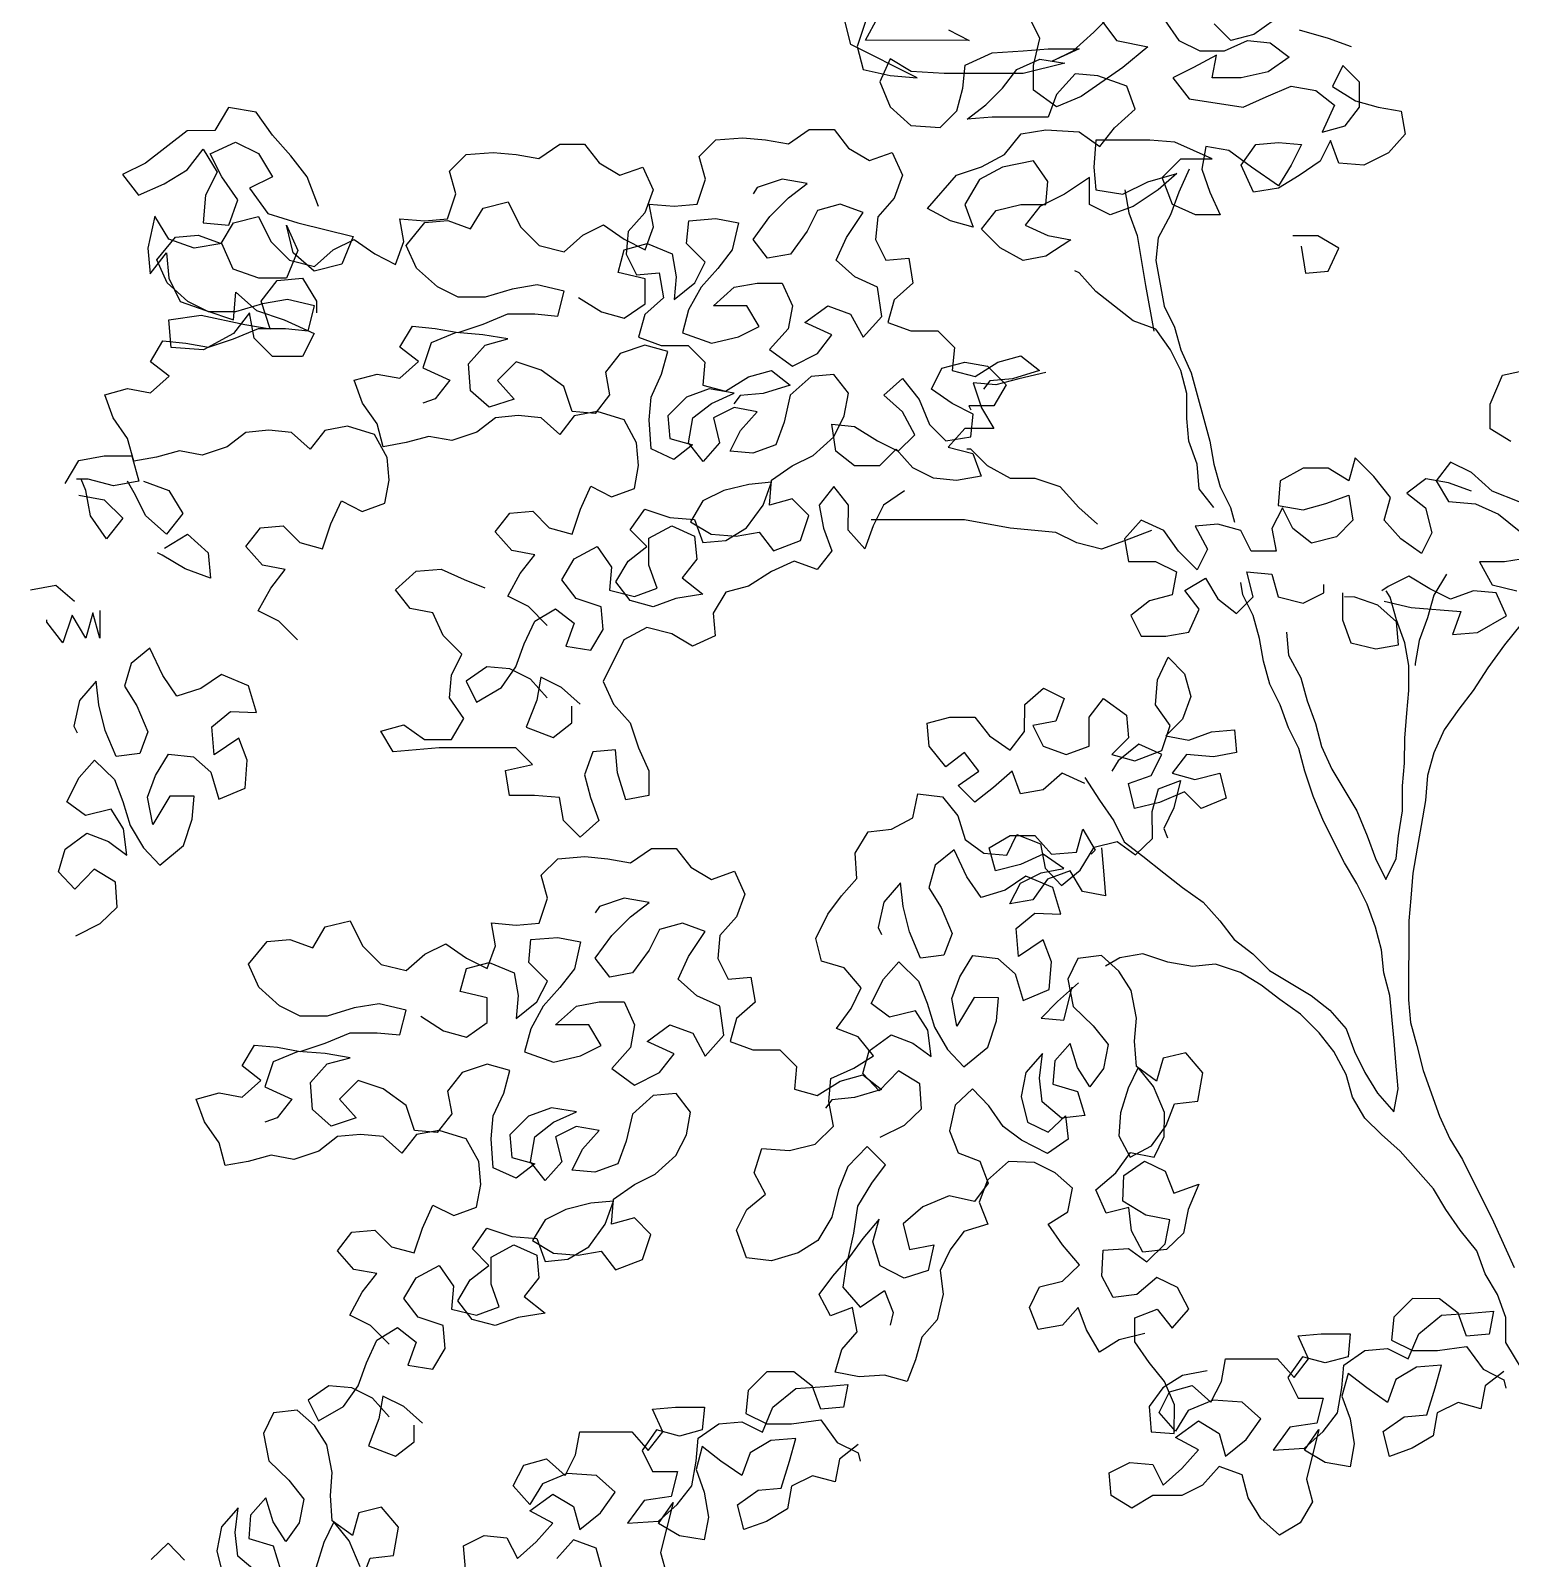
# Model space of a CAD drawing. Header units: millimetres. Extents: x 2002 to 2114, y 811 to 859.
# Drawn here: x 2033.449 to 2034.049, y 819.001 to 819.62 of the extents above; entities that cross this region are included whole.
import ezdxf

# ---------------------------------------------------------------- set-up
doc = ezdxf.new("R2010")
doc.units = ezdxf.units.MM
doc.header["$LTSCALE"] = 0.04
doc.layers.add('0_Architettonico', color=8, linetype='Continuous')

msp = doc.modelspace()

# ---------------------------------------------------------------- linework, layer by layer
at = {"layer": '0_Architettonico'}
for points in [[(2033.78774, 819.62396), (2033.78437, 819.61386), (2033.78688, 819.60459), (2033.79783, 819.60206), (2033.80877, 819.60121), (2033.78184, 819.6147), (2033.77933, 819.62481)], [(2033.82142, 819.62056), (2033.82983, 819.61634), (2033.78774, 819.61638), (2033.7928, 819.62564)], [(2033.90898, 819.62469), (2033.91487, 819.61626), (2033.92328, 819.61205), (2033.93339, 819.61204), (2033.94265, 819.61624), (2033.95191, 819.61539), (2033.95948, 819.60949), (2033.95106, 819.6036), (2033.94011, 819.60109), (2033.92833, 819.6011), (2033.93002, 819.61036), (2033.92075, 819.60531), (2033.91233, 819.60111), (2033.91906, 819.59269), (2033.94094, 819.5893), (2033.95021, 819.5935), (2033.96032, 819.5977), (2033.97042, 819.59601), (2033.97799, 819.59011), (2033.97293, 819.57917), (2033.98219, 819.58168), (2033.98809, 819.58925), (2033.9881, 819.59936), (2033.98137, 819.6061), (2033.97715, 819.59768), (2033.98641, 819.59178), (2033.99567, 819.58925), (2034.00493, 819.58756), (2034.0066, 819.57829), (2033.99986, 819.57072), (2033.98975, 819.56568), (2033.97965, 819.56653), (2033.97629, 819.57579), (2033.97207, 819.56738), (2033.96365, 819.56149), (2033.95523, 819.55645), (2033.94512, 819.55478), (2033.94008, 819.56572), (2033.94598, 819.57414), (2033.95524, 819.57497), (2033.9645, 819.57412), (2033.96029, 819.56571), (2033.95523, 819.55729), (2033.94429, 819.56488), (2033.93503, 819.57162), (2033.92577, 819.57332), (2033.92408, 819.56406), (2033.92744, 819.55479), (2033.93164, 819.54553), (2033.92154, 819.54554), (2033.91228, 819.54975), (2033.90808, 819.5607), (2033.91567, 819.56827), (2033.92829, 819.56826), (2033.91315, 819.57501), (2033.90304, 819.57586), (2033.88115, 819.57588), (2033.8803, 819.56494), (2033.88114, 819.55568), (2033.89208, 819.55398), (2033.90219, 819.55902), (2033.91398, 819.56238), (2033.90639, 819.55565), (2033.89628, 819.54893), (2033.88702, 819.54557), (2033.8786, 819.54978), (2033.87861, 819.56073), (2033.86851, 819.554), (2033.8584, 819.54896), (2033.8525, 819.54139), (2033.86175, 819.53717), (2033.87101, 819.53548), (2033.8609, 819.52875), (2033.85164, 819.52708), (2033.84239, 819.53214), (2033.83481, 819.53972), (2033.84072, 819.54729), (2033.85082, 819.54981), (2033.86092, 819.5498), (2033.86177, 819.55906), (2033.85589, 819.56749), (2033.84326, 819.56497), (2033.83399, 819.55993), (2033.82809, 819.54983), (2033.83145, 819.54057), (2033.82219, 819.5431), (2033.81293, 819.54816), (2033.82473, 819.56162), (2033.83484, 819.56498), (2033.8441, 819.57002), (2033.85085, 819.57844), (2033.86095, 819.58011), (2033.87442, 819.57926), (2033.88284, 819.57335), (2033.88874, 819.58093), (2033.89716, 819.5885), (2033.8938, 819.59776), (2033.88202, 819.60198), (2033.87276, 819.60283), (2033.86517, 819.59442), (2033.8618, 819.58516), (2033.83907, 819.58518), (2033.82896, 819.58435), (2033.83655, 819.59024), (2033.84329, 819.59696), (2033.84919, 819.60454), (2033.85845, 819.60874), (2033.86855, 819.60704), (2033.85171, 819.60285), (2033.81972, 819.60288), (2033.80625, 819.60373), (2033.79783, 819.60879), (2033.79362, 819.59954), (2033.79782, 819.58943), (2033.80623, 819.58184), (2033.81801, 819.58099), (2033.82476, 819.58772), (2033.82729, 819.59698), (2033.82814, 819.60624), (2033.83909, 819.61128), (2033.85172, 819.61211), (2033.86182, 819.61294), (2033.87445, 819.61293), (2033.8635, 819.60789), (2033.87193, 819.61209), (2033.88035, 819.61966), (2033.88709, 819.62639)], [(2033.88204, 819.6264), (2033.88961, 819.61629), (2033.90224, 819.61375), (2033.89213, 819.60534), (2033.87528, 819.59357), (2033.86517, 819.58937), (2033.85591, 819.59611), (2033.85592, 819.60621), (2033.85846, 819.61716), (2033.85426, 819.62558)], [(2033.9536, 819.62465), (2033.94518, 819.61876), (2033.93592, 819.61624), (2033.92919, 819.62299)], [(2033.98475, 819.61367), (2033.97549, 819.61705), (2033.9637, 819.62043)], [(2033.56608, 819.54889), (2033.56139, 819.56105), (2033.55484, 819.56946), (2033.54735, 819.57788), (2033.54079, 819.58722), (2033.52956, 819.58908), (2033.52396, 819.57973), (2033.51273, 819.57971), (2033.49591, 819.5666), (2033.48656, 819.56192), (2033.49311, 819.5535), (2033.5034, 819.55819), (2033.51275, 819.56381), (2033.51929, 819.57224), (2033.52491, 819.56289), (2033.52024, 819.55353), (2033.51931, 819.5423), (2033.52961, 819.54138), (2033.53334, 819.55167), (2033.52678, 819.56102), (2033.5221, 819.57037), (2033.53238, 819.57506), (2033.54174, 819.57039), (2033.54736, 819.56104), (2033.53801, 819.55635), (2033.5455, 819.54607), (2033.55767, 819.54234), (2033.58013, 819.53674), (2033.57546, 819.52551), (2033.56424, 819.5227), (2033.55581, 819.53017), (2033.55299, 819.5414), (2033.55768, 819.53111), (2033.55301, 819.51988), (2033.54179, 819.51987), (2033.53149, 819.5236), (2033.52681, 819.53389), (2033.51558, 819.53201), (2033.50529, 819.53574), (2033.49967, 819.54509), (2033.49687, 819.53199), (2033.49782, 819.5217), (2033.50436, 819.53013), (2033.5053, 819.51984), (2033.50999, 819.51049), (2033.52028, 819.50675), (2033.53151, 819.50302), (2033.53244, 819.51425), (2033.54086, 819.50677), (2033.55209, 819.50304), (2033.56426, 819.49744), (2033.55959, 819.48808), (2033.54743, 819.48807), (2033.53994, 819.49555), (2033.53806, 819.50584), (2033.53152, 819.49741), (2033.51936, 819.49085), (2033.50626, 819.49177), (2033.50532, 819.503), (2033.51841, 819.50488), (2033.53619, 819.50116), (2033.54648, 819.49929), (2033.54273, 819.51052), (2033.54927, 819.51894), (2033.55956, 819.51989), (2033.56518, 819.51054), (2033.56519, 819.50586)], [(2033.65871, 819.37907), (2033.65113, 819.38666), (2033.64272, 819.39088), (2033.64778, 819.40013), (2033.65368, 819.4077), (2033.64442, 819.4094), (2033.63769, 819.41698), (2033.64359, 819.42455), (2033.65285, 819.42539), (2033.65958, 819.41864), (2033.66884, 819.41611), (2033.67222, 819.42621), (2033.67644, 819.43547), (2033.68485, 819.43125), (2033.69412, 819.43461), (2033.69581, 819.44387), (2033.69498, 819.45313), (2033.68993, 819.4624), (2033.67899, 819.46577), (2033.66973, 819.4641), (2033.66383, 819.45653), (2033.65626, 819.46327), (2033.647, 819.46412), (2033.63773, 819.46329), (2033.63015, 819.4574), (2033.62005, 819.45404), (2033.61079, 819.45573), (2033.60152, 819.45322), (2033.59226, 819.45154), (2033.58974, 819.4608), (2033.58386, 819.46923), (2033.5805, 819.47849), (2033.58976, 819.48101), (2033.59902, 819.47932), (2033.6066, 819.48605), (2033.59903, 819.49195), (2033.60409, 819.50036), (2033.61335, 819.49951), (2033.62261, 819.49782), (2033.63272, 819.50118), (2033.64282, 819.50538), (2033.65377, 819.50537), (2033.66303, 819.50452), (2033.66556, 819.51462), (2033.65462, 819.51715), (2033.64452, 819.51548), (2033.63357, 819.51212), (2033.62262, 819.51213), (2033.61421, 819.51635), (2033.6058, 819.52393), (2033.6016, 819.5332), (2033.60918, 819.54245), (2033.61844, 819.54329), (2033.6277, 819.53991), (2033.63276, 819.54833), (2033.64287, 819.55084), (2033.64791, 819.54073), (2033.65548, 819.53315), (2033.66558, 819.53062), (2033.67316, 819.53734), (2033.68159, 819.54155), (2033.69, 819.53564), (2033.69842, 819.53143), (2033.70179, 819.54069), (2033.70012, 819.54995), (2033.71022, 819.5491), (2033.71948, 819.54993), (2033.72286, 819.56003), (2033.72034, 819.56929), (2033.72708, 819.57602), (2033.73803, 819.57685), (2033.74729, 819.576), (2033.75655, 819.57431), (2033.76497, 819.5802), (2033.77508, 819.58019), (2033.78096, 819.57261), (2033.78938, 819.56755), (2033.79864, 819.57091), (2033.80284, 819.56164), (2033.79947, 819.55238), (2033.79272, 819.54481), (2033.79187, 819.53555), (2033.79607, 819.52713), (2033.80534, 819.52796), (2033.80701, 819.51786), (2033.79943, 819.51113), (2033.79689, 819.50187), (2033.80615, 819.49849), (2033.8171, 819.49848), (2033.82383, 819.49174), (2033.82298, 819.48248), (2033.83223, 819.47995), (2033.8415, 819.48583), (2033.85076, 819.48835), (2033.85834, 819.48245), (2033.84739, 819.47909), (2033.83813, 819.47826), (2033.8356, 819.47489)], [(2033.55756, 819.37313), (2033.54999, 819.38072), (2033.54157, 819.38494), (2033.54663, 819.39419), (2033.55253, 819.40176), (2033.54327, 819.40346), (2033.53654, 819.41104), (2033.54244, 819.41861), (2033.55171, 819.41945), (2033.55844, 819.4127), (2033.56769, 819.41017), (2033.57107, 819.42027), (2033.57529, 819.42953), (2033.58371, 819.42531), (2033.59297, 819.42867), (2033.59466, 819.43793), (2033.59383, 819.44719), (2033.58879, 819.45646), (2033.57784, 819.45983), (2033.56858, 819.45816), (2033.56268, 819.45059), (2033.55511, 819.45733), (2033.54585, 819.45818), (2033.53659, 819.45735), (2033.529, 819.45146), (2033.5189, 819.4481), (2033.50964, 819.44979), (2033.50037, 819.44728), (2033.49111, 819.4456), (2033.48859, 819.45486), (2033.48271, 819.46329), (2033.47935, 819.47255), (2033.48861, 819.47507), (2033.49787, 819.47338), (2033.50546, 819.48011), (2033.49788, 819.48601), (2033.50294, 819.49442), (2033.5122, 819.49357), (2033.52146, 819.49188), (2033.53157, 819.49524), (2033.54168, 819.49944), (2033.55262, 819.49943), (2033.56188, 819.49858), (2033.56442, 819.50868), (2033.55347, 819.51121), (2033.54337, 819.50954), (2033.53242, 819.50618), (2033.52148, 819.50619), (2033.51306, 819.51041), (2033.50465, 819.51799), (2033.50045, 819.52726), (2033.50803, 819.53651), (2033.5173, 819.53735), (2033.52655, 819.53397), (2033.53161, 819.54239), (2033.54172, 819.5449), (2033.54676, 819.53479), (2033.55433, 819.52721), (2033.56443, 819.52467), (2033.57202, 819.5314), (2033.58044, 819.5356), (2033.58885, 819.5297), (2033.59727, 819.52549), (2033.60064, 819.53474), (2033.59897, 819.54401), (2033.60907, 819.54316), (2033.61833, 819.54399), (2033.62171, 819.55409), (2033.61919, 819.56335), (2033.62593, 819.57008), (2033.63688, 819.57091), (2033.64614, 819.57006), (2033.6554, 819.56837), (2033.66382, 819.57426), (2033.67393, 819.57425), (2033.67981, 819.56667), (2033.68823, 819.56161), (2033.69749, 819.56497), (2033.70169, 819.5557), (2033.69832, 819.54644), (2033.69158, 819.53887), (2033.69073, 819.52961), (2033.69493, 819.52119), (2033.70419, 819.52202), (2033.70586, 819.51192), (2033.69828, 819.50519), (2033.69575, 819.49593), (2033.705, 819.49255), (2033.71595, 819.49254), (2033.72268, 819.4858), (2033.72183, 819.47654), (2033.73109, 819.47401), (2033.74035, 819.47989), (2033.74962, 819.48241), (2033.75719, 819.47651), (2033.74624, 819.47315), (2033.73698, 819.47232), (2033.73445, 819.46895)], [(2033.67146, 819.51209), (2033.68071, 819.50619), (2033.68997, 819.50365), (2033.6984, 819.50954), (2033.6984, 819.51964), (2033.68746, 819.52218), (2033.69, 819.53143), (2033.69926, 819.53395), (2033.70936, 819.52973), (2033.71103, 819.52047), (2033.71018, 819.51121), (2033.71861, 819.51794), (2033.72283, 819.52635), (2033.71526, 819.53394), (2033.71611, 819.5432), (2033.72705, 819.54403), (2033.73631, 819.54234), (2033.73378, 819.53139), (2033.72788, 819.52382), (2033.72113, 819.51625), (2033.71607, 819.507), (2033.71354, 819.49774), (2033.72532, 819.49352), (2033.73627, 819.49603), (2033.74469, 819.50023), (2033.73965, 819.50866), (2033.72618, 819.50867), (2033.7346, 819.51624), (2033.74387, 819.51791), (2033.75397, 819.51791), (2033.75817, 819.50864), (2033.75648, 819.49938), (2033.74889, 819.49097), (2033.75815, 819.48422), (2033.76826, 819.48927), (2033.77416, 819.49684), (2033.76322, 819.5019), (2033.77248, 819.50863), (2033.78174, 819.50525), (2033.78679, 819.49599), (2033.79437, 819.5044), (2033.7927, 819.51619), (2033.78344, 819.5204), (2033.77587, 819.52715), (2033.78009, 819.5364), (2033.78683, 819.5465), (2033.77757, 819.54988), (2033.76831, 819.54736), (2033.76409, 819.53894), (2033.75735, 819.52969), (2033.74809, 819.52801), (2033.7422, 819.5356), (2033.74894, 819.54485), (2033.75653, 819.55242), (2033.76411, 819.55831), (2033.75401, 819.56), (2033.7439, 819.55664), (2033.74222, 819.55412)], [(2033.91903, 819.56406), (2033.91481, 819.5548), (2033.91144, 819.54554), (2033.90638, 819.53629), (2033.90553, 819.52703), (2033.90888, 819.5085), (2033.91308, 819.50008), (2033.9156, 819.49082), (2033.9198, 819.48155), (2033.92735, 819.45376), (2033.92902, 819.4445), (2033.93154, 819.43523), (2033.93574, 819.42681), (2033.93742, 819.42092)], [(2033.89292, 819.55567), (2033.8946, 819.5464), (2033.89796, 819.53714), (2033.90131, 819.51693), (2033.90466, 819.4984)], [(2033.96447, 819.53287), (2033.96614, 819.52192), (2033.9754, 819.52275), (2033.97962, 819.53201), (2033.9712, 819.53707), (2033.9611, 819.53708)], [(2033.92901, 819.42682), (2033.92312, 819.4344), (2033.92229, 819.4445), (2033.91893, 819.45377), (2033.9181, 819.46303), (2033.9181, 819.47313), (2033.91559, 819.4824), (2033.91139, 819.49082), (2033.9055, 819.49924), (2033.89624, 819.50262), (2033.8811, 819.51442), (2033.87437, 819.522), (2033.87269, 819.52285)], [(2033.65868, 819.34961), (2033.65195, 819.35719), (2033.64353, 819.36141), (2033.63427, 819.36226), (2033.62585, 819.35637), (2033.63005, 819.34795), (2033.64016, 819.35383), (2033.64606, 819.36225), (2033.64944, 819.37151), (2033.65366, 819.38076), (2033.66208, 819.38581), (2033.66965, 819.37991), (2033.66627, 819.37065), (2033.67638, 819.36896), (2033.68144, 819.37737), (2033.6806, 819.38663), (2033.6705, 819.39001), (2033.66462, 819.39759), (2033.66967, 819.40601), (2033.67894, 819.41105), (2033.68483, 819.40262), (2033.68398, 819.39336), (2033.69408, 819.39083), (2033.70334, 819.39419), (2033.69998, 819.40345), (2033.69999, 819.4144), (2033.70926, 819.41944), (2033.71851, 819.41522), (2033.71935, 819.40596), (2033.71345, 819.39839), (2033.72186, 819.39165), (2033.71091, 819.38997), (2033.70165, 819.38661), (2033.69239, 819.38915), (2033.6865, 819.39673), (2033.69156, 819.40514), (2033.69915, 819.41103), (2033.69242, 819.41777), (2033.69832, 819.42619), (2033.70842, 819.42281), (2033.71852, 819.42196), (2033.72188, 819.41269), (2033.73114, 819.41353), (2033.73957, 819.41857), (2033.74631, 819.42783), (2033.74969, 819.43708), (2033.74042, 819.43625), (2033.73032, 819.43373), (2033.7219, 819.42953), (2033.71684, 819.42112), (2033.72525, 819.41606), (2033.73535, 819.41521), (2033.74462, 819.41688), (2033.7505, 819.4093), (2033.76145, 819.4135), (2033.76483, 819.4236), (2033.7581, 819.43034), (2033.74884, 819.42782), (2033.74969, 819.43793), (2033.75811, 819.44381), (2033.76653, 819.44801), (2033.77496, 819.45558), (2033.77918, 819.464), (2033.78087, 819.47326), (2033.77498, 819.48084), (2033.76572, 819.48001), (2033.7573, 819.47244), (2033.75476, 819.4615), (2033.75138, 819.45224), (2033.74212, 819.44888), (2033.73286, 819.44973), (2033.73708, 819.45814), (2033.74382, 819.46572), (2033.73456, 819.46741), (2033.72614, 819.46321), (2033.72865, 819.4531), (2033.72191, 819.44553), (2033.71602, 819.45311), (2033.71772, 819.46321), (2033.7253, 819.4691), (2033.73456, 819.4733), (2033.72446, 819.47499), (2033.7152, 819.47163), (2033.70761, 819.46406), (2033.70845, 819.4548), (2033.71771, 819.45227), (2033.71012, 819.44638), (2033.70087, 819.4506), (2033.70004, 819.46239), (2033.70089, 819.47165), (2033.7051, 819.48091), (2033.70764, 819.49016), (2033.69838, 819.4927), (2033.68827, 819.48934), (2033.68237, 819.48177), (2033.68405, 819.47251), (2033.67815, 819.46493), (2033.66889, 819.46578), (2033.66553, 819.47589), (2033.65627, 819.48263), (2033.64617, 819.48601), (2033.63859, 819.47844), (2033.64532, 819.47086), (2033.63521, 819.4675), (2033.62764, 819.47424), (2033.62681, 819.48519), (2033.63355, 819.49276), (2033.64281, 819.49528), (2033.63271, 819.49697), (2033.62177, 819.49782), (2033.61166, 819.49362), (2033.60829, 819.48352), (2033.61923, 819.47846), (2033.61333, 819.47089), (2033.60827, 819.46921)], [(2033.86086, 819.4816), (2033.84991, 819.47909), (2033.84065, 819.47657), (2033.83139, 819.47742), (2033.83475, 819.46732), (2033.83979, 819.45889), (2033.82801, 819.4589), (2033.82126, 819.45133), (2033.83136, 819.4488), (2033.83472, 819.43953), (2033.82462, 819.43786), (2033.81536, 819.43871), (2033.80694, 819.44293), (2033.80021, 819.45051), (2033.79347, 819.44378), (2033.78337, 819.44379), (2033.7758, 819.44969), (2033.77412, 819.46064), (2033.78338, 819.45979), (2033.79264, 819.45388), (2033.80106, 819.44967), (2033.8078, 819.4564), (2033.80275, 819.46566), (2033.79518, 819.4724), (2033.80277, 819.47913), (2033.80949, 819.47071), (2033.81369, 819.4606), (2033.82042, 819.45386), (2033.83053, 819.45553), (2033.83138, 819.46479), (2033.82296, 819.46901), (2033.81455, 819.47491), (2033.81877, 819.48333), (2033.82803, 819.48584), (2033.83729, 819.48415), (2033.84486, 819.47657), (2033.8398, 819.46815), (2033.8297, 819.46816), (2033.83054, 819.46648)], [(2034.04943, 819.45365), (2034.04101, 819.45871), (2034.04102, 819.46881), (2034.04608, 819.48059), (2034.05787, 819.48311)], [(2033.46328, 819.43654), (2033.46889, 819.4459), (2033.47918, 819.44778), (2033.4904, 819.44779), (2033.49322, 819.4375), (2033.48293, 819.43562), (2033.47264, 819.43842), (2033.46796, 819.43842)], [(2033.88185, 819.42012), (2033.87428, 819.42687), (2033.86671, 819.43529), (2033.85661, 819.43867), (2033.84651, 819.43868), (2033.83725, 819.44374), (2033.83052, 819.45048), (2033.82884, 819.45048)], [(2034.03341, 819.43346), (2034.02415, 819.43683), (2034.01489, 819.43853), (2034.00731, 819.43264), (2034.01488, 819.42674), (2034.0174, 819.41663), (2034.01318, 819.40822), (2034.00477, 819.41412), (2033.99804, 819.4217), (2034.00058, 819.43096), (2033.99385, 819.43939), (2033.98628, 819.44697), (2033.98374, 819.43771), (2033.97533, 819.44277), (2033.96522, 819.44278), (2033.95596, 819.43774), (2033.95511, 819.42764), (2033.96521, 819.42594), (2033.97447, 819.42846), (2033.98374, 819.43182), (2033.98541, 819.42171), (2033.97867, 819.41498), (2033.96856, 819.41247), (2033.96099, 819.41837), (2033.95679, 819.42679), (2033.95257, 819.41838), (2033.95425, 819.40911), (2033.94415, 819.40912), (2033.93994, 819.41755), (2033.93069, 819.42008), (2033.92142, 819.41925), (2033.92647, 819.40998), (2033.92225, 819.40157), (2033.91468, 819.40915), (2033.90879, 819.41757), (2033.89954, 819.42179), (2033.89279, 819.41422), (2033.89447, 819.40496), (2033.90541, 819.40495), (2033.91383, 819.40073), (2033.91214, 819.39147), (2033.90287, 819.38895), (2033.89529, 819.38307), (2033.89949, 819.37464), (2033.9096, 819.37464), (2033.91886, 819.37631), (2033.92308, 819.38557), (2033.91719, 819.39315), (2033.92561, 819.39819), (2033.93066, 819.38977), (2033.93823, 819.38387), (2033.94497, 819.3906), (2033.94245, 819.40071), (2033.95256, 819.39985), (2033.95507, 819.39059), (2033.96517, 819.38806), (2033.9736, 819.39226), (2033.9736, 819.39562)], [(2034.05277, 819.42923), (2034.04183, 819.43345), (2034.03342, 819.44103), (2034.025, 819.44525), (2034.0191, 819.43768), (2034.02415, 819.42926), (2034.03509, 819.4284), (2034.04435, 819.42419), (2034.05276, 819.41744)], [(2033.4689, 819.43187), (2033.47919, 819.43001), (2033.48668, 819.42253), (2033.48014, 819.41411), (2033.47359, 819.42345), (2033.47171, 819.43374), (2033.46983, 819.43842)], [(2033.49509, 819.43751), (2033.50538, 819.43377), (2033.511, 819.42442), (2033.50446, 819.416), (2033.49604, 819.42348), (2033.49135, 819.43283), (2033.48854, 819.4375)], [(2033.80357, 819.43367), (2033.79514, 819.42778), (2033.79092, 819.41937), (2033.78755, 819.41011), (2033.78082, 819.41769), (2033.78083, 819.42779), (2033.77494, 819.43538), (2033.76904, 819.42781), (2033.77072, 819.41854), (2033.77408, 819.40928), (2033.76818, 819.40171), (2033.75892, 819.40508), (2033.74965, 819.40088), (2033.74039, 819.395), (2033.73112, 819.39248), (2033.72606, 819.38406), (2033.7269, 819.3748), (2033.71763, 819.3706), (2033.70922, 819.37566), (2033.69912, 819.3782), (2033.68985, 819.37315), (2033.68142, 819.35632), (2033.68562, 819.34706), (2033.69235, 819.33947), (2033.6957, 819.32937), (2033.69991, 819.3201), (2033.6999, 819.31), (2033.69063, 819.30832), (2033.68728, 819.31927), (2033.68644, 819.32853), (2033.67718, 819.3277), (2033.6738, 819.31844), (2033.67632, 819.30918), (2033.67968, 819.29991), (2033.6721, 819.29319), (2033.66537, 819.29993), (2033.66369, 819.30919), (2033.65359, 819.31004), (2033.64349, 819.31005), (2033.64181, 819.32016), (2033.65276, 819.32267), (2033.64603, 819.32941), (2033.61488, 819.32944), (2033.59636, 819.32777), (2033.59131, 819.3362), (2033.60058, 819.33872), (2033.60899, 819.33281), (2033.61993, 819.3328), (2033.62499, 819.34122), (2033.61911, 819.34964), (2033.61996, 819.3589), (2033.62418, 819.36732), (2033.6166, 819.3749), (2033.6124, 819.38417), (2033.60314, 819.38586), (2033.59726, 819.39344), (2033.60568, 819.40101), (2033.61579, 819.40185), (2033.62504, 819.39763), (2033.63346, 819.39425)], [(2033.50353, 819.41039), (2033.51288, 819.41601), (2033.52131, 819.40853), (2033.52225, 819.39824), (2033.51196, 819.40197), (2033.5026, 819.40758), (2033.50073, 819.40851)], [(2033.90374, 819.41758), (2033.89279, 819.41338), (2033.88353, 819.41002), (2033.87343, 819.41256), (2033.86501, 819.41677), (2033.84649, 819.41847), (2033.82797, 819.42186), (2033.79008, 819.42189)], [(2034.05696, 819.40649), (2034.04686, 819.40482), (2034.03675, 819.40483), (2034.0418, 819.39556), (2034.0519, 819.39303)], [(2033.99801, 819.38887), (2034.00895, 819.38633), (2034.02916, 819.38463), (2034.02578, 819.37537), (2034.03589, 819.3762), (2034.04768, 819.38293), (2034.04348, 819.39219), (2034.03422, 819.39304), (2034.02495, 819.38968), (2034.01654, 819.3939), (2034.00812, 819.39896), (2033.9997, 819.39476), (2033.99717, 819.39308)], [(2034.02328, 819.39979), (2034.01822, 819.39137), (2034.01569, 819.38212), (2034.01231, 819.37286), (2034.01062, 819.3636), (2034.01062, 819.36276)], [(2033.44929, 819.3935), (2033.45958, 819.39538), (2033.46707, 819.38884)], [(2033.87671, 819.31741), (2033.88259, 819.30815), (2033.88848, 819.29972), (2033.89268, 819.2913), (2033.90025, 819.2854), (2033.90867, 819.27866), (2033.91624, 819.27276), (2033.92465, 819.26685), (2033.93138, 819.25927), (2033.93727, 819.25169), (2033.94484, 819.24579), (2033.95157, 819.23905), (2033.9684, 819.22893), (2033.97597, 819.22303), (2033.9827, 819.21544), (2033.98606, 819.20618), (2033.99026, 819.19776), (2033.9953, 819.18933), (2034.00203, 819.18175), (2034.00372, 819.19101), (2034.00289, 819.20027), (2034.00206, 819.21037), (2034.00039, 819.2289), (2033.99787, 819.23816), (2033.99704, 819.24742), (2033.99452, 819.25669), (2033.99116, 819.26595), (2033.98696, 819.27438), (2033.98192, 819.2828), (2033.97351, 819.29965), (2033.96931, 819.30975), (2033.96595, 819.31986), (2033.96344, 819.32912), (2033.95924, 819.33755), (2033.95588, 819.34681), (2033.95167, 819.35523), (2033.94916, 819.3645), (2033.94748, 819.37376), (2033.94496, 819.38302), (2033.94076, 819.39145), (2033.93992, 819.3965)], [(2033.95843, 819.37627), (2033.95926, 819.36701), (2033.96431, 819.35775), (2033.96682, 819.34848), (2033.97018, 819.33922), (2033.9727, 819.32996), (2033.9769, 819.32069), (2033.98699, 819.30384), (2033.99119, 819.29374), (2033.99455, 819.28447), (2033.99875, 819.27605), (2034.00297, 819.28446), (2034.00382, 819.29372), (2034.00551, 819.30383), (2034.00552, 819.31393), (2034.00637, 819.32319), (2034.00638, 819.33329), (2034.00723, 819.34339), (2034.00808, 819.35266), (2034.00809, 819.36276), (2034.00641, 819.37202), (2034.00306, 819.38129), (2034.00054, 819.39055), (2033.99886, 819.39308)], [(2033.98118, 819.39225), (2033.98117, 819.38131), (2033.98452, 819.37204), (2033.99463, 819.36951), (2034.00389, 819.37118), (2034.00305, 819.38044), (2033.99548, 819.38719), (2033.98623, 819.39056), (2033.98202, 819.39057)], [(2033.47736, 819.3851), (2033.47737, 819.37388), (2033.47456, 819.38417), (2033.47176, 819.37387), (2033.46614, 819.38322), (2033.46241, 819.37199), (2033.45585, 819.38041), (2033.45585, 819.38134)], [(2034.05357, 819.37956), (2034.04683, 819.37114), (2034.04008, 819.36189), (2034.03418, 819.35263), (2034.02828, 819.34506), (2034.02238, 819.33665), (2034.01816, 819.32739), (2034.01563, 819.31813), (2034.01478, 819.30803), (2034.01308, 819.29793), (2034.01139, 819.28867), (2034.0097, 819.27856), (2034.00885, 819.26846), (2034.008, 819.2592), (2034.00797, 819.22721), (2034.0088, 819.21795), (2034.01132, 819.20868), (2034.01383, 819.19858), (2034.02055, 819.18005), (2034.02475, 819.17078), (2034.0298, 819.16236), (2034.0424, 819.13709), (2034.0508, 819.11856)], [(2033.46763, 819.25319), (2033.47746, 819.25807), (2033.48441, 819.2647), (2033.48372, 819.27495), (2033.47507, 819.28017), (2033.46725, 819.27211), (2033.46062, 819.27906), (2033.46325, 819.28829), (2033.47207, 819.29476), (2033.48087, 819.29142), (2033.48837, 819.28591), (2033.48695, 819.2966), (2033.48192, 819.30456), (2033.47152, 819.30198), (2033.46402, 819.30749), (2033.46896, 819.3173), (2033.47519, 819.32436), (2033.48325, 819.31654), (2033.48669, 819.30757), (2033.4897, 819.29789), (2033.49502, 819.28878), (2033.50164, 819.28183), (2033.51133, 819.28975), (2033.51483, 819.30042), (2033.51558, 819.30981), (2033.50576, 819.30983), (2033.4988, 819.2983), (2033.49666, 819.30943), (2033.5, 819.31822), (2033.50523, 819.32687), (2033.51533, 819.32569), (2033.52239, 819.31946), (2033.52568, 819.30863), (2033.53623, 819.31307), (2033.53713, 819.32433), (2033.53369, 819.33329), (2033.52371, 819.32653), (2033.52273, 819.33794), (2033.5304, 819.34413), (2033.54093, 819.34367), (2033.53764, 819.35451), (2033.52668, 819.35916), (2033.51829, 819.35341), (2033.50861, 819.3504), (2033.50286, 819.35879), (2033.49769, 819.36978), (2033.49002, 819.36359), (2033.48739, 819.35436), (2033.49243, 819.3464), (2033.49687, 819.33585), (2033.49353, 819.32705), (2033.484, 819.32592), (2033.47955, 819.33647), (2033.47698, 819.34688), (2033.47585, 819.35641), (2033.46919, 819.34863), (2033.46685, 819.33824), (2033.46814, 819.33549)], [(2033.87671, 819.31489), (2033.86745, 819.31911), (2033.85986, 819.31238), (2033.8506, 819.3107), (2033.84724, 819.31997), (2033.83966, 819.31324), (2033.83208, 819.30735), (2033.82535, 819.31409), (2033.83377, 819.31998), (2033.82789, 819.32756), (2033.8203, 819.32168), (2033.81357, 819.3301), (2033.81274, 819.33936), (2033.822, 819.34188), (2033.83211, 819.34187), (2033.83799, 819.33429), (2033.84641, 819.32839), (2033.85231, 819.33596), (2033.85232, 819.3469), (2033.8599, 819.35363), (2033.86832, 819.34942), (2033.86494, 819.34016), (2033.85568, 819.33848), (2033.85988, 819.33006), (2033.86914, 819.32668), (2033.8784, 819.33004), (2033.87841, 819.34183), (2033.88431, 819.3494), (2033.89357, 819.34266), (2033.8944, 819.33339), (2033.88766, 819.32667), (2033.89692, 819.32413), (2033.90787, 819.32833), (2033.91125, 819.33843), (2033.90536, 819.34686), (2033.90621, 819.35696), (2033.91043, 819.36622), (2033.91716, 819.35947), (2033.91968, 819.35021), (2033.9163, 819.34095), (2033.90956, 819.33422), (2033.91882, 819.33253), (2033.92808, 819.33589), (2033.93734, 819.33672), (2033.93818, 819.32746), (2033.92891, 819.32579), (2033.91797, 819.32664), (2033.91207, 819.31907), (2033.92133, 819.31653), (2033.93143, 819.31905), (2033.93395, 819.30894), (2033.92384, 819.30474), (2033.91711, 819.31148), (2033.90701, 819.30728), (2033.8969, 819.30477), (2033.89439, 819.31487), (2033.90365, 819.31823), (2033.90787, 819.32665), (2033.89861, 819.33087), (2033.89018, 819.32414), (2033.88766, 819.31993)], [(2033.67215, 819.34707), (2033.66458, 819.35381), (2033.65616, 819.35803), (2033.65447, 819.34877), (2033.65025, 819.33783), (2033.66119, 819.33361), (2033.66877, 819.33949), (2033.66878, 819.34623)], [(2033.90106, 819.09186), (2033.89065, 819.08928), (2033.8827, 819.08425), (2033.87738, 819.09336), (2033.87394, 819.10232), (2033.86771, 819.09527), (2033.85774, 819.09342), (2033.8543, 819.10238), (2033.85837, 819.11074), (2033.86761, 819.11303), (2033.87456, 819.11965), (2033.86765, 819.12775), (2033.8619, 819.13614), (2033.86986, 819.14118), (2033.87176, 819.15084), (2033.8647, 819.15707), (2033.85634, 819.16114), (2033.8458, 819.1616), (2033.83726, 819.15397), (2033.83391, 819.14517), (2033.83735, 819.13621), (2033.82767, 819.1332), (2033.82217, 819.12571), (2033.8181, 819.11735), (2033.81923, 819.10781), (2033.81689, 819.09742), (2033.81066, 819.09037), (2033.80804, 819.08113), (2033.80469, 819.07233), (2033.79546, 819.07496), (2033.78521, 819.07426), (2033.77554, 819.07617), (2033.77816, 819.0854), (2033.78439, 819.09246), (2033.78254, 819.10243), (2033.77358, 819.09898), (2033.76898, 819.10766), (2033.77449, 819.11515), (2033.78072, 819.12221), (2033.78305, 819.1326), (2033.78467, 819.14343), (2033.79033, 819.1528), (2033.79583, 819.16029), (2033.78849, 819.16767), (2033.78067, 819.15961), (2033.77689, 819.15009), (2033.77412, 819.13898), (2033.76846, 819.12961), (2033.76051, 819.12458), (2033.74967, 819.12129), (2033.73957, 819.12247), (2033.73555, 819.13374), (2033.73962, 819.1421), (2033.74729, 819.14829), (2033.74269, 819.15697), (2033.74575, 819.16692), (2033.75701, 819.16603), (2033.76741, 819.1686), (2033.7748, 819.17594), (2033.77295, 819.18591), (2033.77369, 819.19529), (2033.78309, 819.19945), (2033.79104, 819.20449), (2033.78486, 819.21216), (2033.77606, 819.2155), (2033.782, 819.22371), (2033.78607, 819.23208), (2033.77916, 819.24018), (2033.76992, 819.24281), (2033.76764, 819.25205), (2033.77257, 819.26186), (2033.77808, 819.26935), (2033.78431, 819.27641), (2033.78361, 819.28666), (2033.78883, 819.29531), (2033.79837, 819.29644), (2033.80704, 819.30104), (2033.80895, 819.31071), (2033.81905, 819.30953), (2033.82524, 819.30186), (2033.82824, 819.29218), (2033.83574, 819.28667), (2033.84512, 819.28592), (2033.84919, 819.29428), (2033.85871, 819.29051), (2033.86056, 819.28054), (2033.86718, 819.27359), (2033.87485, 819.27978), (2033.88051, 819.28915), (2033.88975, 819.29143), (2033.89725, 819.28593), (2033.90419, 819.29255), (2033.90394, 819.30352), (2033.90656, 819.31276), (2033.91552, 819.3162), (2033.91275, 819.30509), (2033.90868, 819.29672), (2033.91026, 819.29282)], [(2033.88342, 819.28878), (2033.88425, 819.27952), (2033.88508, 819.26942), (2033.87582, 819.27111), (2033.87078, 819.27953), (2033.86152, 819.27617), (2033.85561, 819.26776), (2033.84635, 819.26608), (2033.85057, 819.2745), (2033.85899, 819.2787), (2033.86825, 819.28038), (2033.85984, 819.28628), (2033.85058, 819.28208), (2033.84047, 819.27956), (2033.83795, 819.28882), (2033.84638, 819.29387), (2033.85648, 819.29386), (2033.86321, 819.28628), (2033.87331, 819.28711), (2033.87585, 819.29637), (2033.88089, 819.28794), (2033.87921, 819.28626)], [(2033.5947, 819.08748), (2033.58713, 819.09507), (2033.57871, 819.09928), (2033.58377, 819.10854), (2033.58967, 819.11611), (2033.58041, 819.11781), (2033.57368, 819.12539), (2033.57958, 819.13296), (2033.58885, 819.13379), (2033.59558, 819.12705), (2033.60483, 819.12452), (2033.60821, 819.13462), (2033.61243, 819.14388), (2033.62084, 819.13966), (2033.63011, 819.14302), (2033.6318, 819.15228), (2033.63097, 819.16154), (2033.62592, 819.17081), (2033.61498, 819.17418), (2033.60572, 819.17251), (2033.59982, 819.16494), (2033.59225, 819.17168), (2033.58299, 819.17253), (2033.57373, 819.1717), (2033.56614, 819.16581), (2033.55604, 819.16245), (2033.54678, 819.16414), (2033.53751, 819.16163), (2033.52825, 819.15995), (2033.52573, 819.16921), (2033.51985, 819.17764), (2033.51649, 819.1869), (2033.52575, 819.18942), (2033.53501, 819.18773), (2033.5426, 819.19446), (2033.53502, 819.20036), (2033.54008, 819.20877), (2033.54934, 819.20792), (2033.5586, 819.20623), (2033.56871, 819.20959), (2033.57882, 819.21379), (2033.58976, 819.21378), (2033.59902, 819.21293), (2033.60156, 819.22303), (2033.59061, 819.22556), (2033.58051, 819.22389), (2033.56956, 819.22053), (2033.55862, 819.22054), (2033.5502, 819.22476), (2033.54179, 819.23234), (2033.53759, 819.24161), (2033.54517, 819.25086), (2033.55443, 819.2517), (2033.56369, 819.24832), (2033.56875, 819.25673), (2033.57886, 819.25925), (2033.5839, 819.24914), (2033.59147, 819.24156), (2033.60157, 819.23902), (2033.60915, 819.24575), (2033.61758, 819.24995), (2033.62599, 819.24405), (2033.63441, 819.23984), (2033.63778, 819.24909), (2033.63611, 819.25836), (2033.64621, 819.25751), (2033.65547, 819.25834), (2033.65885, 819.26844), (2033.65633, 819.2777), (2033.66307, 819.28443), (2033.67402, 819.28526), (2033.68328, 819.28441), (2033.69254, 819.28272), (2033.70096, 819.28861), (2033.71107, 819.2886), (2033.71695, 819.28101), (2033.72537, 819.27596), (2033.73463, 819.27931), (2033.73883, 819.27005), (2033.73546, 819.26079), (2033.72872, 819.25322), (2033.72786, 819.24396), (2033.73207, 819.23554), (2033.74133, 819.23637), (2033.743, 819.22627), (2033.73542, 819.21954), (2033.73289, 819.21028), (2033.74214, 819.2069), (2033.75309, 819.20689), (2033.75982, 819.20015), (2033.75897, 819.19089), (2033.76823, 819.18836), (2033.77749, 819.19424), (2033.78676, 819.19676), (2033.79433, 819.19086), (2033.78338, 819.1875), (2033.77412, 819.18667), (2033.77159, 819.1833)], [(2033.7937, 819.17141), (2033.80353, 819.1763), (2033.81048, 819.18292), (2033.80978, 819.19317), (2033.80114, 819.1984), (2033.79332, 819.19033), (2033.78669, 819.19728), (2033.78932, 819.20651), (2033.79814, 819.21299), (2033.80694, 819.20964), (2033.81443, 819.20413), (2033.81302, 819.21482), (2033.80799, 819.22278), (2033.79758, 819.22021), (2033.79009, 819.22571), (2033.79503, 819.23552), (2033.80125, 819.24258), (2033.80932, 819.23476), (2033.81276, 819.2258), (2033.81577, 819.21612), (2033.82108, 819.207), (2033.82771, 819.20006), (2033.8374, 819.20797), (2033.8409, 819.21865), (2033.84164, 819.22803), (2033.83183, 819.22806), (2033.82486, 819.21652), (2033.82273, 819.22765), (2033.82607, 819.23645), (2033.83129, 819.2451), (2033.8414, 819.24391), (2033.84846, 819.23769), (2033.85175, 819.22685), (2033.8623, 819.2313), (2033.8632, 819.24256), (2033.85976, 819.25152), (2033.84978, 819.24476), (2033.8488, 819.25617), (2033.85646, 819.26236), (2033.867, 819.26189), (2033.86371, 819.27273), (2033.85275, 819.27738), (2033.84436, 819.27163), (2033.83468, 819.26862), (2033.82893, 819.27701), (2033.82376, 819.288), (2033.81609, 819.28181), (2033.81346, 819.27258), (2033.8185, 819.26462), (2033.82294, 819.25407), (2033.8196, 819.24527), (2033.81007, 819.24414), (2033.80562, 819.25469), (2033.80305, 819.2651), (2033.80192, 819.27463), (2033.79526, 819.26685), (2033.79292, 819.25646), (2033.79421, 819.25371)], [(2033.60745, 819.2205), (2033.6167, 819.21459), (2033.62596, 819.21206), (2033.63439, 819.21795), (2033.6344, 819.22805), (2033.62345, 819.23058), (2033.62599, 819.23984), (2033.63525, 819.24236), (2033.64535, 819.23814), (2033.64703, 819.22888), (2033.64618, 819.21962), (2033.6546, 819.22635), (2033.65882, 819.23476), (2033.65125, 819.24235), (2033.6521, 819.25161), (2033.66304, 819.25244), (2033.6723, 819.25075), (2033.66977, 819.2398), (2033.66387, 819.23223), (2033.65713, 819.22466), (2033.65207, 819.2154), (2033.64953, 819.20614), (2033.66131, 819.20192), (2033.67226, 819.20444), (2033.68068, 819.20864), (2033.67564, 819.21707), (2033.66217, 819.21708), (2033.6706, 819.22465), (2033.67986, 819.22632), (2033.68996, 819.22631), (2033.69416, 819.21705), (2033.69247, 819.20779), (2033.68489, 819.19938), (2033.69414, 819.19263), (2033.70425, 819.19768), (2033.71015, 819.20525), (2033.69921, 819.21031), (2033.70848, 819.21704), (2033.71773, 819.21366), (2033.72278, 819.20439), (2033.73036, 819.21281), (2033.72869, 819.22459), (2033.71943, 819.22881), (2033.71186, 819.23556), (2033.71608, 819.24481), (2033.72282, 819.25491), (2033.71357, 819.25829), (2033.7043, 819.25577), (2033.70008, 819.24735), (2033.69334, 819.2381), (2033.68408, 819.23642), (2033.67819, 819.24401), (2033.68494, 819.25326), (2033.69252, 819.26083), (2033.7001, 819.26672), (2033.69, 819.26841), (2033.67989, 819.26505), (2033.67821, 819.26253)], [(2033.92628, 819.07663), (2033.91631, 819.07478), (2033.90836, 819.06974), (2033.90285, 819.06225), (2033.90355, 819.052), (2033.91293, 819.05125), (2033.91311, 819.06294), (2033.90894, 819.07234), (2033.90276, 819.08001), (2033.897, 819.0884), (2033.89703, 819.09822), (2033.90599, 819.10166), (2033.91218, 819.09399), (2033.91884, 819.10177), (2033.91424, 819.11045), (2033.90588, 819.11451), (2033.89778, 819.1076), (2033.88824, 819.10647), (2033.88365, 819.11515), (2033.88411, 819.12569), (2033.89436, 819.12638), (2033.90186, 819.12088), (2033.90924, 819.12822), (2033.91114, 819.13789), (2033.90147, 819.13979), (2033.8921, 819.14545), (2033.89256, 819.15599), (2033.90095, 819.16174), (2033.90932, 819.15767), (2033.91276, 819.14871), (2033.92288, 819.15244), (2033.91866, 819.1422), (2033.91676, 819.13253), (2033.90981, 819.12591), (2033.90028, 819.12478), (2033.89568, 819.13345), (2033.89455, 819.14299), (2033.8853, 819.1407), (2033.88114, 819.1501), (2033.88925, 819.15701), (2033.89519, 819.16522), (2033.90486, 819.16332), (2033.90892, 819.17168), (2033.90895, 819.1815), (2033.9045, 819.19205), (2033.89831, 819.19972), (2033.89425, 819.19136), (2033.89119, 819.1814), (2033.89044, 819.17202), (2033.89504, 819.16334), (2033.90371, 819.16794), (2033.90966, 819.17616), (2033.913, 819.18495), (2033.92253, 819.18608), (2033.92459, 819.19763), (2033.91768, 819.20573), (2033.90843, 819.20345), (2033.90581, 819.19421), (2033.89759, 819.20016), (2033.8969, 819.21041), (2033.89765, 819.21979), (2033.89551, 819.23092), (2033.89048, 819.23887), (2033.88342, 819.2451), (2033.87389, 819.24397), (2033.86982, 819.23561), (2033.87196, 819.22448), (2033.88002, 819.21666), (2033.88621, 819.209), (2033.88431, 819.19933), (2033.8788, 819.19183), (2033.87377, 819.19979), (2033.87076, 819.20947), (2033.86453, 819.20241), (2033.86379, 819.19303), (2033.87374, 819.18997), (2033.87675, 819.18029), (2033.86721, 819.17916), (2033.85944, 819.18582), (2033.85831, 819.19535), (2033.85949, 819.20546), (2033.85283, 819.19768), (2033.85092, 819.18801), (2033.85349, 819.17761), (2033.86186, 819.17354), (2033.86881, 819.18016), (2033.86993, 819.17063), (2033.86154, 819.16488), (2033.85102, 819.17025), (2033.84353, 819.17576), (2033.83777, 819.18415), (2033.83115, 819.19109), (2033.8242, 819.18447), (2033.82186, 819.17408), (2033.8253, 819.16512), (2033.8341, 819.16178), (2033.83754, 819.15281), (2033.83204, 819.14532), (2033.82165, 819.14766), (2033.81109, 819.14321), (2033.80299, 819.1363), (2033.80556, 819.1259), (2033.81553, 819.12775), (2033.81319, 819.11736), (2033.80351, 819.11435), (2033.7937, 819.11929), (2033.7907, 819.12897), (2033.79332, 819.13821), (2033.78666, 819.13043), (2033.78028, 819.12149), (2033.77866, 819.11067), (2033.78557, 819.10256), (2033.79555, 819.10932), (2033.79899, 819.10036), (2033.79783, 819.09517)], [(2034.0575, 819.07141), (2034.04741, 819.08825), (2034.04742, 819.09836), (2034.04406, 819.10762), (2034.03902, 819.11605), (2034.03566, 819.12531), (2034.02893, 819.13373), (2034.02304, 819.14216), (2034.018, 819.15058), (2034.00454, 819.16575), (2033.99697, 819.17249), (2033.99024, 819.17923), (2033.9852, 819.18766), (2033.98268, 819.19692), (2033.97764, 819.20619), (2033.97175, 819.21377), (2033.96418, 819.22135), (2033.95577, 819.22726), (2033.94819, 819.23316), (2033.93978, 819.23822), (2033.92968, 819.24159), (2033.92042, 819.24076), (2033.91032, 819.24245), (2033.90022, 819.24583), (2033.89095, 819.24415), (2033.88506, 819.24079)], [(2033.87411, 819.23407), (2033.86568, 819.2265), (2033.85894, 819.21977), (2033.8682, 819.21892), (2033.87158, 819.23238)], [(2033.59467, 819.05802), (2033.58794, 819.0656), (2033.57953, 819.06982), (2033.57027, 819.07067), (2033.56184, 819.06478), (2033.56604, 819.05636), (2033.57615, 819.06224), (2033.58205, 819.07066), (2033.58543, 819.07991), (2033.58965, 819.08917), (2033.59807, 819.09422), (2033.60564, 819.08832), (2033.60227, 819.07906), (2033.61237, 819.07736), (2033.61743, 819.08578), (2033.61659, 819.09504), (2033.60649, 819.09842), (2033.60061, 819.106), (2033.60567, 819.11441), (2033.61493, 819.11946), (2033.62082, 819.11103), (2033.61997, 819.10177), (2033.63007, 819.09924), (2033.63933, 819.1026), (2033.63597, 819.11186), (2033.63598, 819.12281), (2033.64525, 819.12785), (2033.65451, 819.12363), (2033.65534, 819.11437), (2033.64944, 819.1068), (2033.65785, 819.10005), (2033.64691, 819.09838), (2033.63764, 819.09502), (2033.62838, 819.09756), (2033.6225, 819.10514), (2033.62756, 819.11355), (2033.63514, 819.11944), (2033.62841, 819.12618), (2033.63431, 819.13459), (2033.64441, 819.13122), (2033.65451, 819.13037), (2033.65787, 819.1211), (2033.66713, 819.12194), (2033.67556, 819.12698), (2033.6823, 819.13623), (2033.68568, 819.14549), (2033.67642, 819.14466), (2033.66631, 819.14214), (2033.65789, 819.13794), (2033.65283, 819.12953), (2033.66124, 819.12447), (2033.67135, 819.12362), (2033.68061, 819.12529), (2033.68649, 819.11771), (2033.69744, 819.12191), (2033.70082, 819.13201), (2033.69409, 819.13875), (2033.68483, 819.13623), (2033.68568, 819.14633), (2033.6941, 819.15222), (2033.70253, 819.15642), (2033.71095, 819.16399), (2033.71517, 819.17241), (2033.71686, 819.18167), (2033.71098, 819.18925), (2033.70171, 819.18842), (2033.69329, 819.18085), (2033.69075, 819.1699), (2033.68738, 819.16065), (2033.67811, 819.15729), (2033.66885, 819.15814), (2033.67307, 819.16655), (2033.67981, 819.17412), (2033.67055, 819.17582), (2033.66213, 819.17161), (2033.66464, 819.16151), (2033.6579, 819.15394), (2033.65202, 819.16152), (2033.65371, 819.17162), (2033.66129, 819.17751), (2033.67056, 819.18171), (2033.66046, 819.1834), (2033.65119, 819.18004), (2033.64361, 819.17247), (2033.64444, 819.16321), (2033.6537, 819.16068), (2033.64612, 819.15479), (2033.63686, 819.15901), (2033.63603, 819.1708), (2033.63688, 819.18006), (2033.6411, 819.18931), (2033.64363, 819.19857), (2033.63437, 819.20111), (2033.62427, 819.19775), (2033.61837, 819.19018), (2033.62004, 819.18091), (2033.61414, 819.17334), (2033.60488, 819.17419), (2033.60152, 819.1843), (2033.59227, 819.19104), (2033.58217, 819.19442), (2033.57458, 819.18685), (2033.58131, 819.17927), (2033.5712, 819.17591), (2033.56363, 819.18265), (2033.5628, 819.1936), (2033.56954, 819.20117), (2033.57881, 819.20368), (2033.56871, 819.20538), (2033.55776, 819.20623), (2033.54765, 819.20203), (2033.54428, 819.19193), (2033.55522, 819.18687), (2033.54932, 819.17929), (2033.54426, 819.17762)], [(2034.04656, 819.07647), (2034.03897, 819.07058), (2034.03728, 819.06132), (2034.02802, 819.06386), (2034.0196, 819.05965), (2034.01791, 819.05039), (2034.00948, 819.04535), (2034.00022, 819.04199), (2033.9977, 819.0521), (2034.00613, 819.05798), (2034.01539, 819.05882), (2034.01877, 819.06976), (2034.0213, 819.07902), (2034.0112, 819.07818), (2034.00277, 819.07314), (2033.9994, 819.06388), (2033.99098, 819.06978), (2033.98341, 819.07568), (2033.98088, 819.06642), (2033.98424, 819.05716), (2033.98591, 819.04706), (2033.98422, 819.0378), (2033.97412, 819.03949), (2033.9657, 819.04455), (2033.9716, 819.05296), (2033.96653, 819.03276), (2033.96905, 819.0235), (2033.96399, 819.01508), (2033.95557, 819.01004), (2033.948, 819.01678), (2033.94295, 819.0252), (2033.94044, 819.03447), (2033.93118, 819.03784), (2033.92443, 819.03027), (2033.91601, 819.02607), (2033.90422, 819.02608), (2033.8958, 819.02104), (2033.88739, 819.0261), (2033.88655, 819.03536), (2033.89498, 819.03956), (2033.90424, 819.03871), (2033.90844, 819.03029), (2033.91602, 819.03702), (2033.92276, 819.04459), (2033.91351, 819.04965), (2033.92277, 819.05637), (2033.93119, 819.05132), (2033.93371, 819.04205), (2033.94213, 819.04878), (2033.94803, 819.05719), (2033.94046, 819.06394), (2033.92868, 819.06479), (2033.91857, 819.06059), (2033.91351, 819.05217), (2033.90678, 819.05976), (2033.911, 819.06817), (2033.92026, 819.07069), (2033.92783, 819.06395), (2033.93205, 819.07236), (2033.93374, 819.08162), (2033.95479, 819.0816), (2033.96152, 819.07402), (2033.96742, 819.08159), (2033.96322, 819.09086), (2033.97248, 819.09169), (2033.98427, 819.09168), (2033.98342, 819.08242), (2033.97415, 819.0799), (2033.9649, 819.08244), (2033.95899, 819.07402), (2033.9632, 819.0656), (2033.9733, 819.06559), (2033.97076, 819.05549), (2033.95982, 819.05382), (2033.95307, 819.04456), (2033.9657, 819.04539), (2033.97329, 819.05212), (2033.97919, 819.05969), (2033.98088, 819.06979), (2033.98173, 819.07905), (2033.99016, 819.08494), (2033.99942, 819.08577), (2034.00783, 819.08155), (2034.01205, 819.09165), (2034.02132, 819.09922), (2034.03311, 819.10005), (2034.04237, 819.10089), (2034.04068, 819.09163), (2034.03141, 819.09079), (2034.02806, 819.10006), (2034.02048, 819.10596), (2034.00954, 819.10597), (2034.00195, 819.0984), (2034.0011, 819.08914), (2034.00952, 819.08492), (2034.01962, 819.08491), (2034.03141, 819.08658), (2034.03814, 819.07732), (2034.04655, 819.0731), (2034.04739, 819.06973)], [(2033.62559, 818.99639), (2033.62476, 819.00566), (2033.63318, 819.00986), (2033.64244, 819.00901), (2033.64665, 819.00058), (2033.65423, 819.00731), (2033.66097, 819.01488), (2033.65172, 819.01994), (2033.66098, 819.02667), (2033.6694, 819.02161), (2033.67191, 819.01235), (2033.68034, 819.01908), (2033.68624, 819.02749), (2033.67867, 819.03423), (2033.66688, 819.03508), (2033.65678, 819.03088), (2033.65172, 819.02247), (2033.64499, 819.03005), (2033.64921, 819.03847), (2033.65847, 819.04099), (2033.66604, 819.03424), (2033.67026, 819.04266), (2033.67195, 819.05192), (2033.693, 819.0519), (2033.69973, 819.04432), (2033.70563, 819.05189), (2033.70143, 819.06115), (2033.71069, 819.06199), (2033.72248, 819.06198), (2033.72163, 819.05272), (2033.71236, 819.0502), (2033.7031, 819.05273), (2033.6972, 819.04432), (2033.7014, 819.0359), (2033.71151, 819.03589), (2033.70897, 819.02579), (2033.69802, 819.02411), (2033.69128, 819.01486), (2033.70391, 819.01569), (2033.71149, 819.02242), (2033.71739, 819.02999), (2033.71909, 819.04009), (2033.71994, 819.04935), (2033.72836, 819.05523), (2033.73762, 819.05607), (2033.74604, 819.05185), (2033.75026, 819.06195), (2033.75953, 819.06952), (2033.77131, 819.07035), (2033.78058, 819.07118), (2033.77888, 819.06192), (2033.76962, 819.06109), (2033.76626, 819.07035), (2033.75869, 819.07626), (2033.74775, 819.07627), (2033.74016, 819.06869), (2033.73931, 819.05943), (2033.74773, 819.05522), (2033.75783, 819.05521), (2033.76962, 819.05688), (2033.77635, 819.04761), (2033.78476, 819.0434), (2033.7856, 819.04003)], [(2033.60814, 819.05548), (2033.60057, 819.06222), (2033.59215, 819.06644), (2033.59046, 819.05718), (2033.58624, 819.04624), (2033.59718, 819.04202), (2033.60476, 819.0479), (2033.60477, 819.05464)], [(2033.58359, 818.99186), (2033.58693, 819.00066), (2033.59647, 819.00179), (2033.59852, 819.01334), (2033.59161, 819.02144), (2033.58236, 819.01915), (2033.57974, 819.00992), (2033.57152, 819.01586), (2033.57083, 819.02612), (2033.57158, 819.0355), (2033.56944, 819.04662), (2033.56441, 819.05458), (2033.55735, 819.06081), (2033.54782, 819.05968), (2033.54375, 819.05131), (2033.54589, 819.04019), (2033.55395, 819.03237), (2033.56014, 819.0247), (2033.55824, 819.01503), (2033.55273, 819.00754), (2033.5477, 819.01549), (2033.54469, 819.02518), (2033.53846, 819.01812), (2033.53772, 819.00873), (2033.54767, 819.00568), (2033.55068, 818.99599)], [(2033.78476, 819.04676), (2033.77718, 819.04088), (2033.77549, 819.03162), (2033.76623, 819.03415), (2033.75781, 819.02995), (2033.75611, 819.02069), (2033.74769, 819.01565), (2033.73843, 819.01229), (2033.73591, 819.02239), (2033.74433, 819.02828), (2033.7536, 819.02911), (2033.75697, 819.04005), (2033.75951, 819.04931), (2033.7494, 819.04848), (2033.74098, 819.04344), (2033.7376, 819.03418), (2033.72919, 819.04008), (2033.72162, 819.04598), (2033.71908, 819.03672), (2033.72244, 819.02746), (2033.72412, 819.01735), (2033.72243, 819.00809), (2033.71232, 819.00979), (2033.70391, 819.01484), (2033.70981, 819.02326), (2033.70474, 819.00306), (2033.70726, 818.99379)], [(2033.54115, 818.99486), (2033.53337, 819.00153), (2033.53224, 819.01106), (2033.53342, 819.02116), (2033.52676, 819.01338), (2033.52485, 819.00372), (2033.52742, 818.99331)], [(2033.58288, 818.99721), (2033.57843, 819.00776), (2033.57224, 819.01543), (2033.56818, 819.00706), (2033.56512, 818.99711)], [(2033.68116, 818.9955), (2033.67864, 819.00476), (2033.66938, 819.00814), (2033.66264, 819.00057)], [(2033.5117, 818.99985), (2033.50508, 819.0068), (2033.49813, 819.00018)]]:
    msp.add_lwpolyline(points, dxfattribs=at)

doc.saveas('drawing.dxf')
